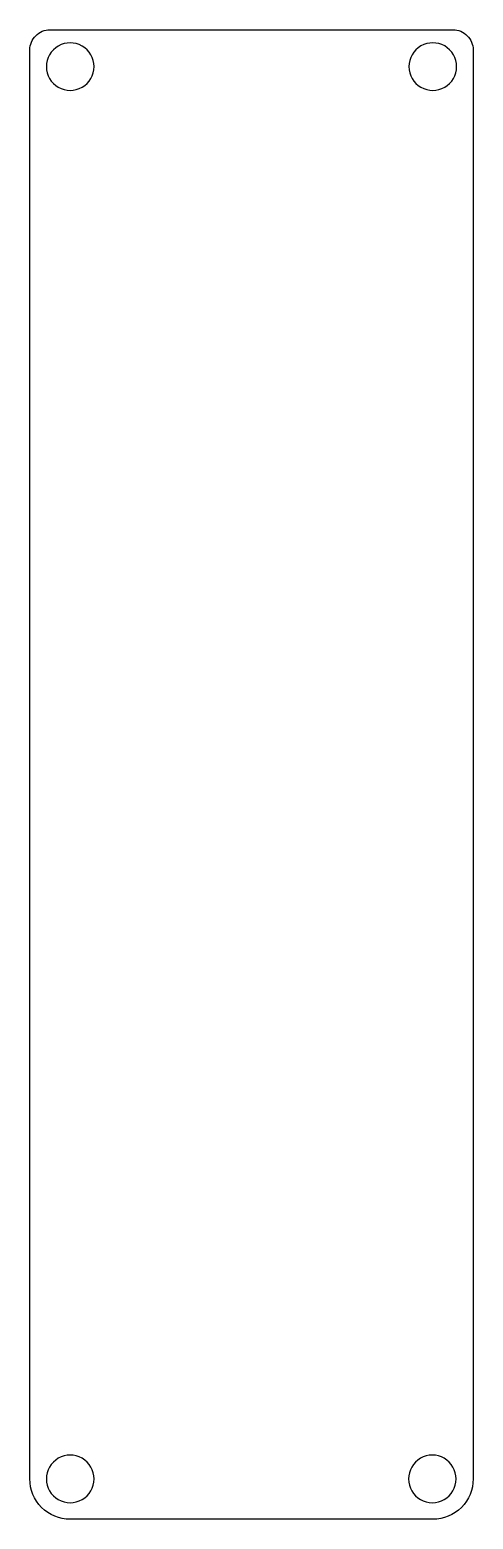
# Model space of a CAD drawing. Extents: x 5.5 to 33.5, y 198.6 to 292.5.
import ezdxf

# ---------------------------------------------------------------- set-up
doc = ezdxf.new("R2010")
doc.units = 0
doc.layers.get('0').update_dxf_attribs({"linetype": 'CONTINUOUS'})

msp = doc.modelspace()

# ---------------------------------------------------------------- linework, layer by layer
at = {"color": 1}
for p, q in [((6.809308, 292.473922), (32.209309, 292.473922)), ((5.539308, 201.113934), (5.539308, 291.203922)), ((33.479309, 291.203922), (33.479309, 201.113934)), ((9.585875, 290.15215), (9.585875, 290.15215)), ((32.432744, 290.15215), (32.432744, 290.15215)), ((9.585875, 201.113934), (9.585875, 201.113934)), ((32.404537, 201.113934), (32.404537, 201.113934)), ((30.939309, 198.573934), (8.079308, 198.573934))]:
    msp.add_line(p, q, dxfattribs=at)
for points in [[(5.539308, 291.203922), (5.539308, 291.540737), (5.673111, 291.863767), (5.911284, 292.101944)], [(5.911284, 292.101944), (6.149454, 292.340122), (6.472483, 292.473922), (6.809308, 292.473922)], [(32.209309, 292.473922), (32.546134, 292.473922), (32.869164, 292.340122), (33.107334, 292.101944)], [(33.107334, 292.101944), (33.345506, 291.863767), (33.479309, 291.540737), (33.479309, 291.203922)], [(7.335874, 291.451189), (6.871772, 291.18324), (6.585873, 290.688049), (6.585873, 290.15215)], [(8.835875, 291.451189), (8.371773, 291.719139), (7.799976, 291.719139), (7.335874, 291.451189)], [(9.585875, 290.15215), (9.585875, 290.688049), (9.299976, 291.18324), (8.835875, 291.451189)], [(30.182429, 291.452098), (29.718168, 291.183906), (29.432355, 290.688309), (29.432745, 290.15215)], [(31.683059, 291.452098), (31.218798, 291.72029), (30.646691, 291.72029), (30.182429, 291.452098)], [(32.432744, 290.15215), (32.433134, 290.688309), (32.147321, 291.183906), (31.683059, 291.452098)], [(6.585873, 290.15215), (6.585873, 289.616252), (6.871772, 289.121061), (7.335874, 288.853112)], [(8.835875, 288.853112), (9.299976, 289.121061), (9.585875, 289.616252), (9.585875, 290.15215)], [(29.432745, 290.15215), (29.432355, 289.615992), (29.718168, 289.120395), (30.182429, 288.852203)], [(31.683059, 288.852203), (32.147321, 289.120395), (32.433134, 289.615992), (32.432744, 290.15215)], [(7.335874, 288.853112), (7.799976, 288.585162), (8.371773, 288.585162), (8.835875, 288.853112)], [(30.182429, 288.852203), (30.646691, 288.584011), (31.218798, 288.584011), (31.683059, 288.852203)], [(7.335874, 202.412973), (6.871772, 202.145023), (6.585873, 201.649832), (6.585873, 201.113934)], [(8.835875, 202.412973), (8.371773, 202.680922), (7.799976, 202.680922), (7.335874, 202.412973)], [(9.585875, 201.113934), (9.585875, 201.649832), (9.299976, 202.145023), (8.835875, 202.412973)], [(30.154222, 202.413881), (29.689961, 202.145689), (29.404148, 201.650092), (29.404538, 201.113934)], [(31.654852, 202.413881), (31.19059, 202.682073), (30.618484, 202.682073), (30.154222, 202.413881)], [(32.404537, 201.113934), (32.404927, 201.650092), (32.119114, 202.145689), (31.654852, 202.413881)], [(6.283259, 199.317863), (5.806913, 199.794219), (5.539308, 200.440278), (5.539308, 201.113934)], [(6.585873, 201.113934), (6.585873, 200.578035), (6.871772, 200.082844), (7.335874, 199.814895)], [(8.835875, 199.814895), (9.299976, 200.082844), (9.585875, 200.578035), (9.585875, 201.113934)], [(29.404538, 201.113934), (29.404148, 200.577776), (29.689961, 200.082178), (30.154222, 199.813986)], [(31.654852, 199.813986), (32.119114, 200.082178), (32.404927, 200.577776), (32.404537, 201.113934)], [(33.479309, 201.113934), (33.479309, 200.440278), (33.211704, 199.794219), (32.735359, 199.317863)], [(8.079308, 198.573934), (7.405658, 198.573934), (6.759599, 198.841533), (6.283259, 199.317863)], [(7.335874, 199.814895), (7.799976, 199.546945), (8.371773, 199.546945), (8.835875, 199.814895)], [(30.154222, 199.813986), (30.618484, 199.545795), (31.19059, 199.545795), (31.654852, 199.813986)], [(32.735359, 199.317863), (32.259019, 198.841533), (31.612959, 198.573934), (30.939309, 198.573934)]]:
    msp.add_open_spline(points, degree=3, dxfattribs=at)

doc.saveas('drawing.dxf')
